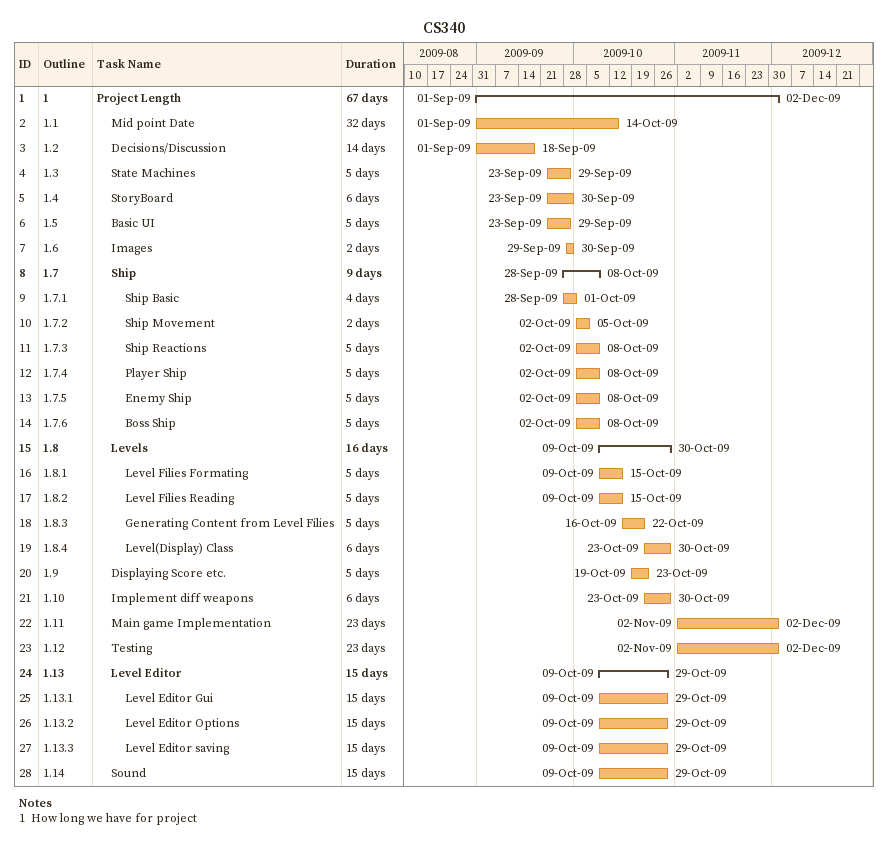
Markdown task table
CS340

| ID | WBS | Task | Duration | Start | Finish |
|---|---|---|---|---|---|
| 1 | 1 | **Project Length** | 67d | 2009-09-01 | 2009-12-02 |
| 2 | 1.1 | Mid point Date | 32d | 2009-09-01 | 2009-10-14 |
| 3 | 1.2 | Decisions/Discussion | 14d | 2009-09-01 | 2009-09-18 |
| 4 | 1.3 | State Machines | 5d | 2009-09-23 | 2009-09-29 |
| 5 | 1.4 | StoryBoard | 6d | 2009-09-23 | 2009-09-30 |
| 6 | 1.5 | Basic UI | 5d | 2009-09-23 | 2009-09-29 |
| 7 | 1.6 | Images | 2d | 2009-09-29 | 2009-09-30 |
| 8 | 1.7 | **Ship** | 9d | 2009-09-28 | 2009-10-08 |
| 9 | 1.7.1 | Ship Basic | 4d | 2009-09-28 | 2009-10-01 |
| 10 | 1.7.2 | Ship Movement | 2d | 2009-10-02 | 2009-10-05 |
| 11 | 1.7.3 | Ship Reactions | 5d | 2009-10-02 | 2009-10-08 |
| 12 | 1.7.4 | Player Ship | 5d | 2009-10-02 | 2009-10-08 |
| 13 | 1.7.5 | Enemy Ship | 5d | 2009-10-02 | 2009-10-08 |
| 14 | 1.7.6 | Boss Ship | 5d | 2009-10-02 | 2009-10-08 |
| 15 | 1.8 | **Levels** | 16d | 2009-10-09 | 2009-10-30 |
| 16 | 1.8.1 | Level Filies Formating | 5d | 2009-10-09 | 2009-10-15 |
| 17 | 1.8.2 | Level Filies Reading | 5d | 2009-10-09 | 2009-10-15 |
| 18 | 1.8.3 | Generating Content from Level Filies | 5d | 2009-10-16 | 2009-10-22 |
| 19 | 1.8.4 | Level(Display) Class | 6d | 2009-10-23 | 2009-10-30 |
| 20 | 1.9 | Displaying Score etc. | 5d | 2009-10-19 | 2009-10-23 |
| 21 | 1.10 | Implement diff weapons | 6d | 2009-10-23 | 2009-10-30 |
| 22 | 1.11 | Main game Implementation | 23d | 2009-11-02 | 2009-12-02 |
| 23 | 1.12 | Testing | 23d | 2009-11-02 | 2009-12-02 |
| 24 | 1.13 | **Level Editor** | 15d | 2009-10-09 | 2009-10-29 |
| 25 | 1.13.1 | Level Editor Gui | 15d | 2009-10-09 | 2009-10-29 |
| 26 | 1.13.2 | Level Editor Options | 15d | 2009-10-09 | 2009-10-29 |
| 27 | 1.13.3 | Level Editor saving | 15d | 2009-10-09 | 2009-10-29 |
| 28 | 1.14 | Sound | 15d | 2009-10-09 | 2009-10-29 |

Notes
- 1: How long we have for project
